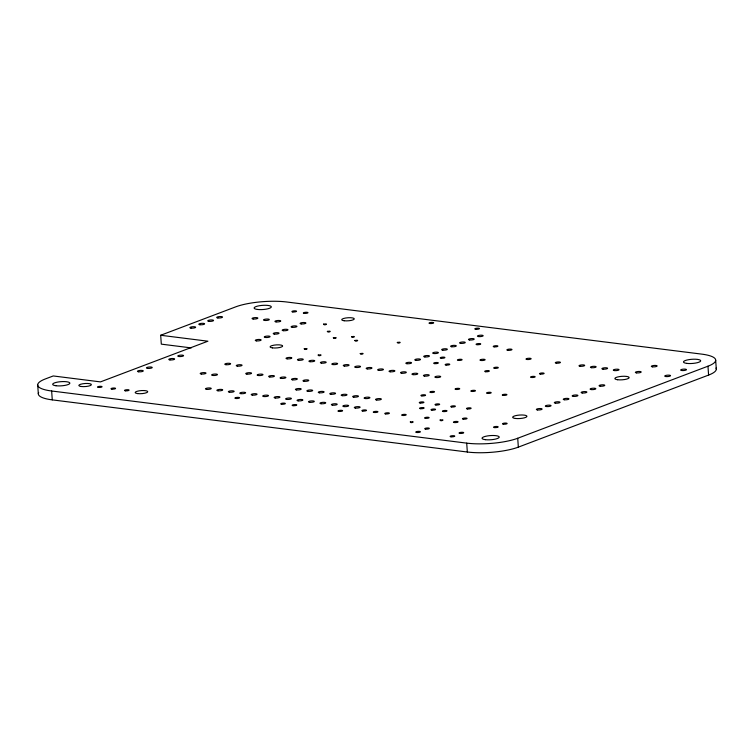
<?xml version="1.0" encoding="UTF-8"?>
<svg xmlns="http://www.w3.org/2000/svg" width="754" height="754" viewBox="0 0 754 754"><rect width="100%" height="100%" fill="white"/><g stroke="black" fill="none" stroke-linecap="round" stroke-linejoin="round"><path stroke-width="1.13" d="M191.252 347.905L161.309 344.144L160.687 335.266L235.663 306.869A36.418 8.869 -4 0 1 286.671 301.986L701.729 354.126A36.418 8.869 -4 0 1 707.968 366.199L708.59 375.077L518.337 447.131A36.418 8.869 -4 0 1 467.329 452.014L52.271 399.874A36.418 8.869 -4 0 1 38.671 392.523M160.687 335.266L207.916 341.204L100.471 381.892L53.242 375.954L45.41 378.923A36.418 8.869 -4 0 0 51.649 390.996L466.707 443.135A36.418 8.869 -4 0 0 517.715 438.253L707.968 366.199M715.678 360.289L716.3 369.168M517.715 438.253L518.337 447.131M466.707 443.135L467.329 452.014M51.649 390.996L52.271 399.874M37.7 384.832L38.322 393.711M716.036 368.027A36.418 8.869 -4 0 1 708.59 375.077M323.617 324.126C323.918 326.171 329.95 323.08 323.617 324.126M327.368 331.374C327.66 333.419 333.692 330.327 327.368 331.374M304.248 348.782C304.541 350.836 310.582 347.745 304.248 348.782M333.353 337.764C333.645 339.818 339.677 336.727 333.353 337.764M318.197 355.049C318.49 357.104 324.522 354.012 318.197 355.049M351.515 336.661C351.807 338.706 357.839 335.615 351.515 336.661M354.814 340.459C355.106 342.514 361.147 339.423 354.814 340.459M360.252 353.56C360.544 355.615 366.576 352.523 360.252 353.56M397.311 342.41C397.603 344.465 403.644 341.373 397.311 342.41M410.317 421.938C410.61 423.993 416.651 420.902 410.317 421.938M440.119 420.044C440.411 422.089 446.443 418.998 440.119 420.044M304.239 313.381A2.328 0.566 -4 0 0 307.971 312.769A2.328 0.566 -4 0 0 304.795 312.373A2.328 0.566 -4 0 0 304.239 313.381M292.788 311.939A2.328 0.566 -4 0 0 296.52 311.327A2.328 0.566 -4 0 0 293.353 310.931A2.328 0.566 -4 0 0 292.788 311.939M430.788 392.495A2.328 0.566 -4 0 0 434.521 391.882A2.328 0.566 -4 0 0 431.345 391.486A2.328 0.566 -4 0 0 430.788 392.495M421.835 395.888A2.328 0.566 -4 0 0 425.567 395.275A2.328 0.566 -4 0 0 422.391 394.87A2.328 0.566 -4 0 0 421.835 395.888M446.048 365.059A2.328 0.566 -4 0 0 449.78 364.446A2.328 0.566 -4 0 0 446.604 364.05A2.328 0.566 -4 0 0 446.048 365.059M434.596 363.626A2.328 0.566 -4 0 0 438.328 363.013A2.328 0.566 -4 0 0 435.152 362.608A2.328 0.566 -4 0 0 434.596 363.626M463.305 419.158A2.328 0.566 -4 0 0 467.037 418.545A2.328 0.566 -4 0 0 463.87 418.15A2.328 0.566 -4 0 0 463.305 419.158M454.351 422.551A2.328 0.566 -4 0 0 458.083 421.938A2.328 0.566 -4 0 0 454.916 421.533A2.328 0.566 -4 0 0 454.351 422.551M507.828 350.327A2.582 0.631 -4 0 0 511.966 349.639A2.582 0.631 -4 0 0 508.45 349.206A2.582 0.631 -4 0 0 507.828 350.327M480.967 360.497A2.582 0.631 -4 0 0 485.105 359.818A2.582 0.631 -4 0 0 481.589 359.375A2.582 0.631 -4 0 0 480.967 360.497M287.151 358.829A2.912 0.707 -4 0 0 291.826 358.065A2.912 0.707 -4 0 0 287.858 357.566A2.912 0.707 -4 0 0 287.151 358.829M298.603 360.271A2.912 0.707 -4 0 0 303.268 359.498A2.912 0.707 -4 0 0 299.31 358.998A2.912 0.707 -4 0 0 298.603 360.271M310.054 361.703A2.912 0.707 -4 0 0 314.72 360.94A2.912 0.707 -4 0 0 310.752 360.44A2.912 0.707 -4 0 0 310.054 361.703M321.506 363.145A2.912 0.707 -4 0 0 326.171 362.372A2.912 0.707 -4 0 0 322.203 361.882A2.912 0.707 -4 0 0 321.506 363.145M332.957 364.587A2.912 0.707 -4 0 0 337.622 363.814A2.912 0.707 -4 0 0 333.654 363.315A2.912 0.707 -4 0 0 332.957 364.587M344.399 366.02A2.912 0.707 -4 0 0 349.074 365.256A2.912 0.707 -4 0 0 345.106 364.757A2.912 0.707 -4 0 0 344.399 366.02M355.85 367.462A2.912 0.707 -4 0 0 360.525 366.689A2.912 0.707 -4 0 0 356.557 366.19A2.912 0.707 -4 0 0 355.85 367.462M367.302 368.894A2.912 0.707 -4 0 0 371.967 368.131A2.912 0.707 -4 0 0 368.009 367.632A2.912 0.707 -4 0 0 367.302 368.894M378.753 370.337A2.912 0.707 -4 0 0 383.418 369.564A2.912 0.707 -4 0 0 379.451 369.074A2.912 0.707 -4 0 0 378.753 370.337M390.204 371.779A2.912 0.707 -4 0 0 394.87 371.006A2.912 0.707 -4 0 0 390.902 370.506A2.912 0.707 -4 0 0 390.204 371.779M401.646 373.211A2.912 0.707 -4 0 0 406.321 372.448A2.912 0.707 -4 0 0 402.353 371.948A2.912 0.707 -4 0 0 401.646 373.211M413.098 374.653A2.912 0.707 -4 0 0 417.773 373.88A2.912 0.707 -4 0 0 413.805 373.381A2.912 0.707 -4 0 0 413.098 374.653M424.549 376.086A2.912 0.707 -4 0 0 429.224 375.322A2.912 0.707 -4 0 0 425.256 374.823A2.912 0.707 -4 0 0 424.549 376.086M436.001 377.528A2.912 0.707 -4 0 0 440.666 376.755A2.912 0.707 -4 0 0 436.707 376.265A2.912 0.707 -4 0 0 436.001 377.528M147.558 368.386A2.912 0.707 -4 0 0 152.233 367.622A2.912 0.707 -4 0 0 148.265 367.123A2.912 0.707 -4 0 0 147.558 368.386M138.604 371.779A2.912 0.707 -4 0 0 143.279 371.015A2.912 0.707 -4 0 0 139.311 370.516A2.912 0.707 -4 0 0 138.604 371.779M206.577 389.347A2.912 0.707 -4 0 0 211.243 388.583A2.912 0.707 -4 0 0 207.275 388.084A2.912 0.707 -4 0 0 206.577 389.347M218.029 390.789A2.912 0.707 -4 0 0 222.694 390.016A2.912 0.707 -4 0 0 218.726 389.516A2.912 0.707 -4 0 0 218.029 390.789M229.47 392.221A2.912 0.707 -4 0 0 234.145 391.458A2.912 0.707 -4 0 0 230.177 390.958A2.912 0.707 -4 0 0 229.47 392.221M240.922 393.663A2.912 0.707 -4 0 0 245.597 392.891A2.912 0.707 -4 0 0 241.629 392.4A2.912 0.707 -4 0 0 240.922 393.663M252.373 395.105A2.912 0.707 -4 0 0 257.039 394.333A2.912 0.707 -4 0 0 253.08 393.833A2.912 0.707 -4 0 0 252.373 395.105M263.825 396.538A2.912 0.707 -4 0 0 268.49 395.775A2.912 0.707 -4 0 0 264.522 395.275A2.912 0.707 -4 0 0 263.825 396.538M275.276 397.98A2.912 0.707 -4 0 0 279.941 397.207A2.912 0.707 -4 0 0 275.973 396.708A2.912 0.707 -4 0 0 275.276 397.98M286.718 399.413A2.912 0.707 -4 0 0 291.393 398.649A2.912 0.707 -4 0 0 287.425 398.15A2.912 0.707 -4 0 0 286.718 399.413M298.169 400.855A2.912 0.707 -4 0 0 302.844 400.082A2.912 0.707 -4 0 0 298.876 399.592A2.912 0.707 -4 0 0 298.169 400.855M309.621 402.297A2.912 0.707 -4 0 0 314.295 401.524A2.912 0.707 -4 0 0 310.328 401.024A2.912 0.707 -4 0 0 309.621 402.297M321.072 403.729A2.912 0.707 -4 0 0 325.737 402.966A2.912 0.707 -4 0 0 321.779 402.466A2.912 0.707 -4 0 0 321.072 403.729M332.523 405.171A2.912 0.707 -4 0 0 337.189 404.398A2.912 0.707 -4 0 0 333.221 403.899A2.912 0.707 -4 0 0 332.523 405.171M343.975 406.604A2.912 0.707 -4 0 0 348.64 405.841A2.912 0.707 -4 0 0 344.672 405.341A2.912 0.707 -4 0 0 343.975 406.604M355.417 408.046A2.912 0.707 -4 0 0 360.092 407.273A2.912 0.707 -4 0 0 356.124 406.783A2.912 0.707 -4 0 0 355.417 408.046M178.896 356.519A2.912 0.707 -4 0 0 183.571 355.756A2.912 0.707 -4 0 0 179.603 355.257A2.912 0.707 -4 0 0 178.896 356.519M169.942 359.912A2.912 0.707 -4 0 0 174.617 359.14A2.912 0.707 -4 0 0 170.649 358.64A2.912 0.707 -4 0 0 169.942 359.912M212.769 375.454A2.912 0.707 -4 0 0 217.444 374.681A2.912 0.707 -4 0 0 213.476 374.182A2.912 0.707 -4 0 0 212.769 375.454M201.327 374.012A2.912 0.707 -4 0 0 205.993 373.249A2.912 0.707 -4 0 0 202.025 372.749A2.912 0.707 -4 0 0 201.327 374.012M225.946 364.691A2.912 0.707 -4 0 0 230.611 363.918A2.912 0.707 -4 0 0 226.643 363.419A2.912 0.707 -4 0 0 225.946 364.691M237.397 366.124A2.912 0.707 -4 0 0 242.062 365.36A2.912 0.707 -4 0 0 238.094 364.861A2.912 0.707 -4 0 0 237.397 366.124M478.564 336.576A2.865 0.697 -4 0 0 483.163 335.822A2.865 0.697 -4 0 0 479.261 335.332A2.865 0.697 -4 0 0 478.564 336.576M469.61 339.969A2.865 0.697 -4 0 0 474.209 339.206A2.865 0.697 -4 0 0 470.308 338.716A2.865 0.697 -4 0 0 469.61 339.969M460.656 343.353A2.865 0.697 -4 0 0 465.256 342.599A2.865 0.697 -4 0 0 461.354 342.109A2.865 0.697 -4 0 0 460.656 343.353M451.703 346.746A2.865 0.697 -4 0 0 456.302 345.992A2.865 0.697 -4 0 0 452.4 345.502A2.865 0.697 -4 0 0 451.703 346.746M442.749 350.139A2.865 0.697 -4 0 0 447.348 349.385A2.865 0.697 -4 0 0 443.446 348.895A2.865 0.697 -4 0 0 442.749 350.139M433.795 353.532A2.865 0.697 -4 0 0 438.394 352.778A2.865 0.697 -4 0 0 434.493 352.288A2.865 0.697 -4 0 0 433.795 353.532M424.841 356.925A2.865 0.697 -4 0 0 429.441 356.161A2.865 0.697 -4 0 0 425.539 355.671A2.865 0.697 -4 0 0 424.841 356.925M415.897 360.308A2.865 0.697 -4 0 0 420.487 359.554A2.865 0.697 -4 0 0 416.585 359.064A2.865 0.697 -4 0 0 415.897 360.308M406.943 363.701A2.865 0.697 -4 0 0 411.533 362.947A2.865 0.697 -4 0 0 407.631 362.457A2.865 0.697 -4 0 0 406.943 363.701M272.505 347.886A6.305 1.536 -4 0 0 282.618 346.218A6.305 1.536 -4 0 0 274.032 345.144A6.305 1.536 -4 0 0 272.505 347.886M344.135 320.752A6.305 1.536 -4 0 0 354.248 319.093A6.305 1.536 -4 0 0 345.652 318.009A6.305 1.536 -4 0 0 344.135 320.752M253.174 318.999A2.912 0.707 -4 0 0 257.849 318.235A2.912 0.707 -4 0 0 253.881 317.736A2.912 0.707 -4 0 0 253.174 318.999M264.626 320.441A2.912 0.707 -4 0 0 269.301 319.677A2.912 0.707 -4 0 0 265.333 319.178A2.912 0.707 -4 0 0 264.626 320.441M276.077 321.883A2.912 0.707 -4 0 0 280.742 321.11A2.912 0.707 -4 0 0 276.784 320.61A2.912 0.707 -4 0 0 276.077 321.883M614.444 370.582A2.865 0.697 -4 0 0 619.043 369.818A2.865 0.697 -4 0 0 615.141 369.328A2.865 0.697 -4 0 0 614.444 370.582M602.993 369.14A2.865 0.697 -4 0 0 607.592 368.386A2.865 0.697 -4 0 0 603.69 367.895A2.865 0.697 -4 0 0 602.993 369.14M591.551 367.698A2.865 0.697 -4 0 0 596.141 366.944A2.865 0.697 -4 0 0 592.239 366.453A2.865 0.697 -4 0 0 591.551 367.698M580.099 366.265A2.865 0.697 -4 0 0 584.689 365.511A2.865 0.697 -4 0 0 580.787 365.021A2.865 0.697 -4 0 0 580.099 366.265M296.539 389.922A2.912 0.707 -4 0 0 301.204 389.158A2.912 0.707 -4 0 0 297.236 388.659A2.912 0.707 -4 0 0 296.539 389.922M307.981 391.364A2.912 0.707 -4 0 0 312.656 390.591A2.912 0.707 -4 0 0 308.688 390.101A2.912 0.707 -4 0 0 307.981 391.364M319.432 392.806A2.912 0.707 -4 0 0 324.107 392.033A2.912 0.707 -4 0 0 320.139 391.533A2.912 0.707 -4 0 0 319.432 392.806M330.883 394.238A2.912 0.707 -4 0 0 335.549 393.475A2.912 0.707 -4 0 0 331.59 392.975A2.912 0.707 -4 0 0 330.883 394.238M342.335 395.68A2.912 0.707 -4 0 0 347 394.908A2.912 0.707 -4 0 0 343.032 394.408A2.912 0.707 -4 0 0 342.335 395.68M353.786 397.113A2.912 0.707 -4 0 0 358.452 396.35A2.912 0.707 -4 0 0 354.484 395.85A2.912 0.707 -4 0 0 353.786 397.113M365.238 398.555A2.912 0.707 -4 0 0 369.903 397.782A2.912 0.707 -4 0 0 365.935 397.292A2.912 0.707 -4 0 0 365.238 398.555M376.68 399.997A2.912 0.707 -4 0 0 381.354 399.224A2.912 0.707 -4 0 0 377.386 398.725A2.912 0.707 -4 0 0 376.68 399.997M246.86 374.088A2.912 0.707 -4 0 0 251.534 373.324A2.912 0.707 -4 0 0 247.566 372.825A2.912 0.707 -4 0 0 246.86 374.088M258.311 375.53A2.912 0.707 -4 0 0 262.986 374.757A2.912 0.707 -4 0 0 259.018 374.257A2.912 0.707 -4 0 0 258.311 375.53M269.762 376.962A2.912 0.707 -4 0 0 274.437 376.199A2.912 0.707 -4 0 0 270.469 375.699A2.912 0.707 -4 0 0 269.762 376.962M281.214 378.404A2.912 0.707 -4 0 0 285.879 377.631A2.912 0.707 -4 0 0 281.921 377.141A2.912 0.707 -4 0 0 281.214 378.404M292.665 379.846A2.912 0.707 -4 0 0 297.33 379.073A2.912 0.707 -4 0 0 293.363 378.574A2.912 0.707 -4 0 0 292.665 379.846M304.116 381.279A2.912 0.707 -4 0 0 308.782 380.516A2.912 0.707 -4 0 0 304.814 380.016A2.912 0.707 -4 0 0 304.116 381.279M600.175 386.189A2.865 0.697 -4 0 0 604.774 385.435A2.865 0.697 -4 0 0 600.863 384.945A2.865 0.697 -4 0 0 600.175 386.189M591.221 389.582A2.865 0.697 -4 0 0 595.82 388.828A2.865 0.697 -4 0 0 591.909 388.338A2.865 0.697 -4 0 0 591.221 389.582M582.267 392.975A2.865 0.697 -4 0 0 586.866 392.221A2.865 0.697 -4 0 0 582.955 391.722A2.865 0.697 -4 0 0 582.267 392.975M573.313 396.368A2.865 0.697 -4 0 0 577.913 395.605A2.865 0.697 -4 0 0 574.001 395.115A2.865 0.697 -4 0 0 573.313 396.368M564.36 399.752A2.865 0.697 -4 0 0 568.959 398.998A2.865 0.697 -4 0 0 565.057 398.508A2.865 0.697 -4 0 0 564.36 399.752M555.406 403.145A2.865 0.697 -4 0 0 560.005 402.391A2.865 0.697 -4 0 0 556.103 401.901A2.865 0.697 -4 0 0 555.406 403.145M546.452 406.538A2.865 0.697 -4 0 0 551.051 405.784A2.865 0.697 -4 0 0 547.15 405.294A2.865 0.697 -4 0 0 546.452 406.538M537.498 409.931A2.865 0.697 -4 0 0 542.098 409.168A2.865 0.697 -4 0 0 538.196 408.677A2.865 0.697 -4 0 0 537.498 409.931M515.397 418.461A7.172 1.744 -4 0 0 526.886 416.566A7.172 1.744 -4 0 0 517.131 415.341A7.172 1.744 -4 0 0 515.397 418.461M617.62 379.743A7.172 1.744 -4 0 0 629.109 377.848A7.172 1.744 -4 0 0 619.354 376.623A7.172 1.744 -4 0 0 617.62 379.743M503.38 424.191A2.328 0.566 -4 0 0 507.112 423.578A2.328 0.566 -4 0 0 503.936 423.183A2.328 0.566 -4 0 0 503.38 424.191M494.426 427.584A2.328 0.566 -4 0 0 498.158 426.971A2.328 0.566 -4 0 0 494.992 426.576A2.328 0.566 -4 0 0 494.426 427.584M256.454 340.865A2.912 0.707 -4 0 0 261.12 340.092A2.912 0.707 -4 0 0 257.152 339.592A2.912 0.707 -4 0 0 256.454 340.865M265.399 337.472A2.912 0.707 -4 0 0 270.073 336.708A2.912 0.707 -4 0 0 266.105 336.209A2.912 0.707 -4 0 0 265.399 337.472M274.352 334.079A2.912 0.707 -4 0 0 279.027 333.315A2.912 0.707 -4 0 0 275.059 332.816A2.912 0.707 -4 0 0 274.352 334.079M283.306 330.686A2.912 0.707 -4 0 0 287.981 329.922A2.912 0.707 -4 0 0 284.013 329.423A2.912 0.707 -4 0 0 283.306 330.686M292.26 327.302A2.912 0.707 -4 0 0 296.935 326.529A2.912 0.707 -4 0 0 292.967 326.03A2.912 0.707 -4 0 0 292.26 327.302M301.214 323.909A2.912 0.707 -4 0 0 305.888 323.136A2.912 0.707 -4 0 0 301.92 322.646A2.912 0.707 -4 0 0 301.214 323.909M190.979 328.122A2.912 0.707 -4 0 0 195.644 327.359A2.912 0.707 -4 0 0 191.686 326.859A2.912 0.707 -4 0 0 190.979 328.122M199.933 324.729A2.912 0.707 -4 0 0 204.598 323.966A2.912 0.707 -4 0 0 200.639 323.466A2.912 0.707 -4 0 0 199.933 324.729M208.886 321.345A2.912 0.707 -4 0 0 213.552 320.573A2.912 0.707 -4 0 0 209.584 320.073A2.912 0.707 -4 0 0 208.886 321.345M217.84 317.952A2.912 0.707 -4 0 0 222.505 317.18A2.912 0.707 -4 0 0 218.537 316.68A2.912 0.707 -4 0 0 217.84 317.952M235.813 398.489A2.328 0.566 -4 0 0 239.546 397.867A2.328 0.566 -4 0 0 236.379 397.471A2.328 0.566 -4 0 0 235.813 398.489M281.619 404.238A2.328 0.566 -4 0 0 285.351 403.626A2.328 0.566 -4 0 0 282.175 403.23A2.328 0.566 -4 0 0 281.619 404.238M338.866 411.43A2.328 0.566 -4 0 0 342.599 410.817A2.328 0.566 -4 0 0 339.423 410.421A2.328 0.566 -4 0 0 338.866 411.43M293.061 405.68A2.328 0.566 -4 0 0 296.793 405.058A2.328 0.566 -4 0 0 293.626 404.662A2.328 0.566 -4 0 0 293.061 405.68M435.906 404.992A2.328 0.566 -4 0 0 439.639 404.38A2.328 0.566 -4 0 0 436.472 403.984A2.328 0.566 -4 0 0 435.906 404.992M471.721 391.43A2.328 0.566 -4 0 0 475.454 390.817A2.328 0.566 -4 0 0 472.277 390.421A2.328 0.566 -4 0 0 471.721 391.43M487.461 393.409A2.328 0.566 -4 0 0 491.193 392.796A2.328 0.566 -4 0 0 488.017 392.391A2.328 0.566 -4 0 0 487.461 393.409M451.646 406.971A2.328 0.566 -4 0 0 455.378 406.359A2.328 0.566 -4 0 0 452.212 405.954A2.328 0.566 -4 0 0 451.646 406.971M441.175 358.244A2.328 0.566 -4 0 0 444.907 357.632A2.328 0.566 -4 0 0 441.74 357.226A2.328 0.566 -4 0 0 441.175 358.244M476.99 344.682A2.328 0.566 -4 0 0 480.722 344.069A2.328 0.566 -4 0 0 477.555 343.664A2.328 0.566 -4 0 0 476.99 344.682M455.982 389.45A2.328 0.566 -4 0 0 459.704 388.838A2.328 0.566 -4 0 0 456.538 388.442A2.328 0.566 -4 0 0 455.982 389.45M420.166 403.013A2.328 0.566 -4 0 0 423.899 402.4A2.328 0.566 -4 0 0 420.723 402.005A2.328 0.566 -4 0 0 420.166 403.013M503.201 395.388A2.328 0.566 -4 0 0 506.933 394.766A2.328 0.566 -4 0 0 503.766 394.37A2.328 0.566 -4 0 0 503.201 395.388M467.395 408.951A2.328 0.566 -4 0 0 471.127 408.338A2.328 0.566 -4 0 0 467.951 407.933A2.328 0.566 -4 0 0 467.395 408.951M540.373 374.088A2.328 0.566 -4 0 0 544.105 373.475A2.328 0.566 -4 0 0 540.938 373.079A2.328 0.566 -4 0 0 540.373 374.088M494.577 368.338A2.328 0.566 -4 0 0 498.309 367.716A2.328 0.566 -4 0 0 495.142 367.321A2.328 0.566 -4 0 0 494.577 368.338M531.419 377.481A2.328 0.566 -4 0 0 535.151 376.868A2.328 0.566 -4 0 0 531.985 376.472A2.328 0.566 -4 0 0 531.419 377.481M485.623 371.731A2.328 0.566 -4 0 0 489.355 371.109A2.328 0.566 -4 0 0 486.179 370.714A2.328 0.566 -4 0 0 485.623 371.731M494.162 346.84A2.328 0.566 -4 0 0 497.894 346.218A2.328 0.566 -4 0 0 494.728 345.822A2.328 0.566 -4 0 0 494.162 346.84M458.357 360.403A2.328 0.566 -4 0 0 462.089 359.79A2.328 0.566 -4 0 0 458.913 359.385A2.328 0.566 -4 0 0 458.357 360.403M475.727 329.281A2.328 0.566 -4 0 0 479.459 328.669A2.328 0.566 -4 0 0 476.283 328.263A2.328 0.566 -4 0 0 475.727 329.281M429.921 323.523A2.328 0.566 -4 0 0 433.654 322.91A2.328 0.566 -4 0 0 430.487 322.514A2.328 0.566 -4 0 0 429.921 323.523M98.369 387.415A2.29 0.556 -4 0 0 102.044 386.811A2.29 0.556 -4 0 0 98.925 386.425A2.29 0.556 -4 0 0 98.369 387.415M111.894 389.121A2.29 0.556 -4 0 0 115.569 388.508A2.29 0.556 -4 0 0 112.44 388.122A2.29 0.556 -4 0 0 111.894 389.121M125.409 390.817A2.29 0.556 -4 0 0 129.094 390.214A2.29 0.556 -4 0 0 125.965 389.818A2.29 0.556 -4 0 0 125.409 390.817M81.253 386.51A6.305 1.536 -4 0 0 91.357 384.851A6.305 1.536 -4 0 0 82.77 383.767A6.305 1.536 -4 0 0 81.253 386.51M137.596 393.588A6.305 1.536 -4 0 0 147.709 391.929A6.305 1.536 -4 0 0 139.122 390.845A6.305 1.536 -4 0 0 137.596 393.588M420.44 408.687A2.29 0.556 -4 0 0 424.116 408.084A2.29 0.556 -4 0 0 420.996 407.688A2.29 0.556 -4 0 0 420.44 408.687M431.891 410.119A2.29 0.556 -4 0 0 435.567 409.516A2.29 0.556 -4 0 0 432.438 409.12A2.29 0.556 -4 0 0 431.891 410.119M443.343 411.561A2.29 0.556 -4 0 0 447.018 410.958A2.29 0.556 -4 0 0 443.889 410.562A2.29 0.556 -4 0 0 443.343 411.561M402.532 415.463A2.29 0.556 -4 0 0 406.208 414.86A2.29 0.556 -4 0 0 403.088 414.464A2.29 0.556 -4 0 0 402.532 415.463M425.435 418.338A2.29 0.556 -4 0 0 429.111 417.735A2.29 0.556 -4 0 0 425.982 417.348A2.29 0.556 -4 0 0 425.435 418.338M652.464 366.83A2.912 0.707 -4 0 0 657.13 366.067A2.912 0.707 -4 0 0 653.171 365.567A2.912 0.707 -4 0 0 652.464 366.83M681.776 370.516A2.912 0.707 -4 0 0 686.451 369.743A2.912 0.707 -4 0 0 682.483 369.253A2.912 0.707 -4 0 0 681.776 370.516M636.527 372.872A2.912 0.707 -4 0 0 641.192 372.099A2.912 0.707 -4 0 0 637.224 371.599A2.912 0.707 -4 0 0 636.527 372.872M665.839 376.548A2.912 0.707 -4 0 0 670.504 375.784A2.912 0.707 -4 0 0 666.545 375.285A2.912 0.707 -4 0 0 665.839 376.548M556.282 363.183A2.582 0.631 -4 0 0 560.411 362.504A2.582 0.631 -4 0 0 556.904 362.061A2.582 0.631 -4 0 0 556.282 363.183M526.98 359.498A2.582 0.631 -4 0 0 531.118 358.819A2.582 0.631 -4 0 0 527.602 358.376A2.582 0.631 -4 0 0 526.98 359.498M425.624 429.101A2.328 0.566 -4 0 0 429.346 428.489A2.328 0.566 -4 0 0 426.18 428.084A2.328 0.566 -4 0 0 425.624 429.101M416.67 432.494A2.328 0.566 -4 0 0 420.402 431.872A2.328 0.566 -4 0 0 417.226 431.476A2.328 0.566 -4 0 0 416.67 432.494M451.015 436.802A2.328 0.566 -4 0 0 454.747 436.189A2.328 0.566 -4 0 0 451.58 435.793A2.328 0.566 -4 0 0 451.015 436.802M459.968 433.418A2.328 0.566 -4 0 0 463.701 432.805A2.328 0.566 -4 0 0 460.534 432.4A2.328 0.566 -4 0 0 459.968 433.418M362.749 411.043A2.328 0.566 -4 0 0 366.482 410.43A2.328 0.566 -4 0 0 363.315 410.035A2.328 0.566 -4 0 0 362.749 411.043M374.201 412.485A2.328 0.566 -4 0 0 377.933 411.863A2.328 0.566 -4 0 0 374.766 411.467A2.328 0.566 -4 0 0 374.201 412.485M385.652 413.918A2.328 0.566 -4 0 0 389.384 413.305A2.328 0.566 -4 0 0 386.218 412.909A2.328 0.566 -4 0 0 385.652 413.918M55.994 385.746A8.605 2.092 -4 0 0 69.783 383.475A8.605 2.092 -4 0 0 58.067 382.005A8.605 2.092 -4 0 0 55.994 385.746M257.444 309.451A8.605 2.092 -4 0 0 271.233 307.18A8.605 2.092 -4 0 0 259.517 305.709A8.605 2.092 -4 0 0 257.444 309.451M686.809 363.381A8.605 2.092 -4 0 0 700.598 361.119A8.605 2.092 -4 0 0 688.883 359.639A8.605 2.092 -4 0 0 686.809 363.381M485.359 439.676A8.605 2.092 -4 0 0 499.148 437.414A8.605 2.092 -4 0 0 487.433 435.935A8.605 2.092 -4 0 0 485.359 439.676"/></g></svg>
